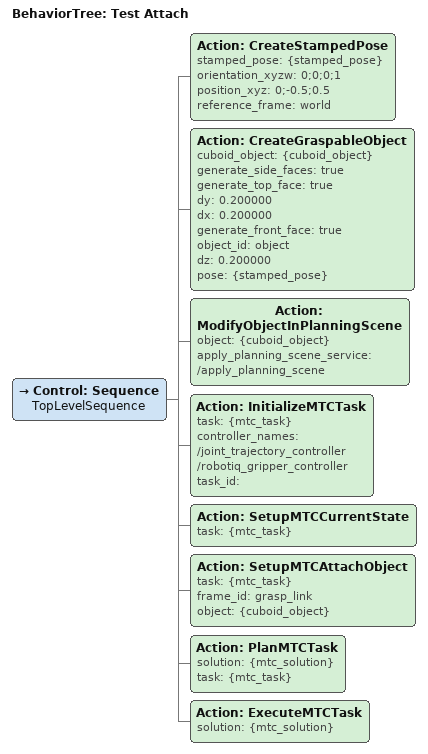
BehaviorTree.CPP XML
<?xml version='1.0' encoding='UTF-8'?>
<root BTCPP_format="4" main_tree_to_execute="Test Attach">
  <BehaviorTree ID="Test Attach" _description="" _hardcoded="false">
    <Control ID="Sequence" name="TopLevelSequence">
      <Action ID="CreateStampedPose" stamped_pose="{stamped_pose}" orientation_xyzw="0;0;0;1" position_xyz="0;-0.5;0.5" reference_frame="world"/>
      <Action ID="CreateGraspableObject" cuboid_object="{cuboid_object}" generate_side_faces="true" generate_top_face="true" dy="0.200000" dx="0.200000" generate_front_face="true" object_id="object" dz="0.200000" pose="{stamped_pose}"/>
      <Action ID="ModifyObjectInPlanningScene" object="{cuboid_object}" apply_planning_scene_service="/apply_planning_scene"/>
      <Action ID="InitializeMTCTask" task="{mtc_task}" controller_names="/joint_trajectory_controller /robotiq_gripper_controller" task_id=""/>
      <Action ID="SetupMTCCurrentState" task="{mtc_task}"/>
      <Action ID="SetupMTCAttachObject" task="{mtc_task}" frame_id="grasp_link" object="{cuboid_object}"/>
      <Action ID="PlanMTCTask" solution="{mtc_solution}" task="{mtc_task}"/>
      <Action ID="ExecuteMTCTask" solution="{mtc_solution}"/>
    </Control>
  </BehaviorTree>
</root>
